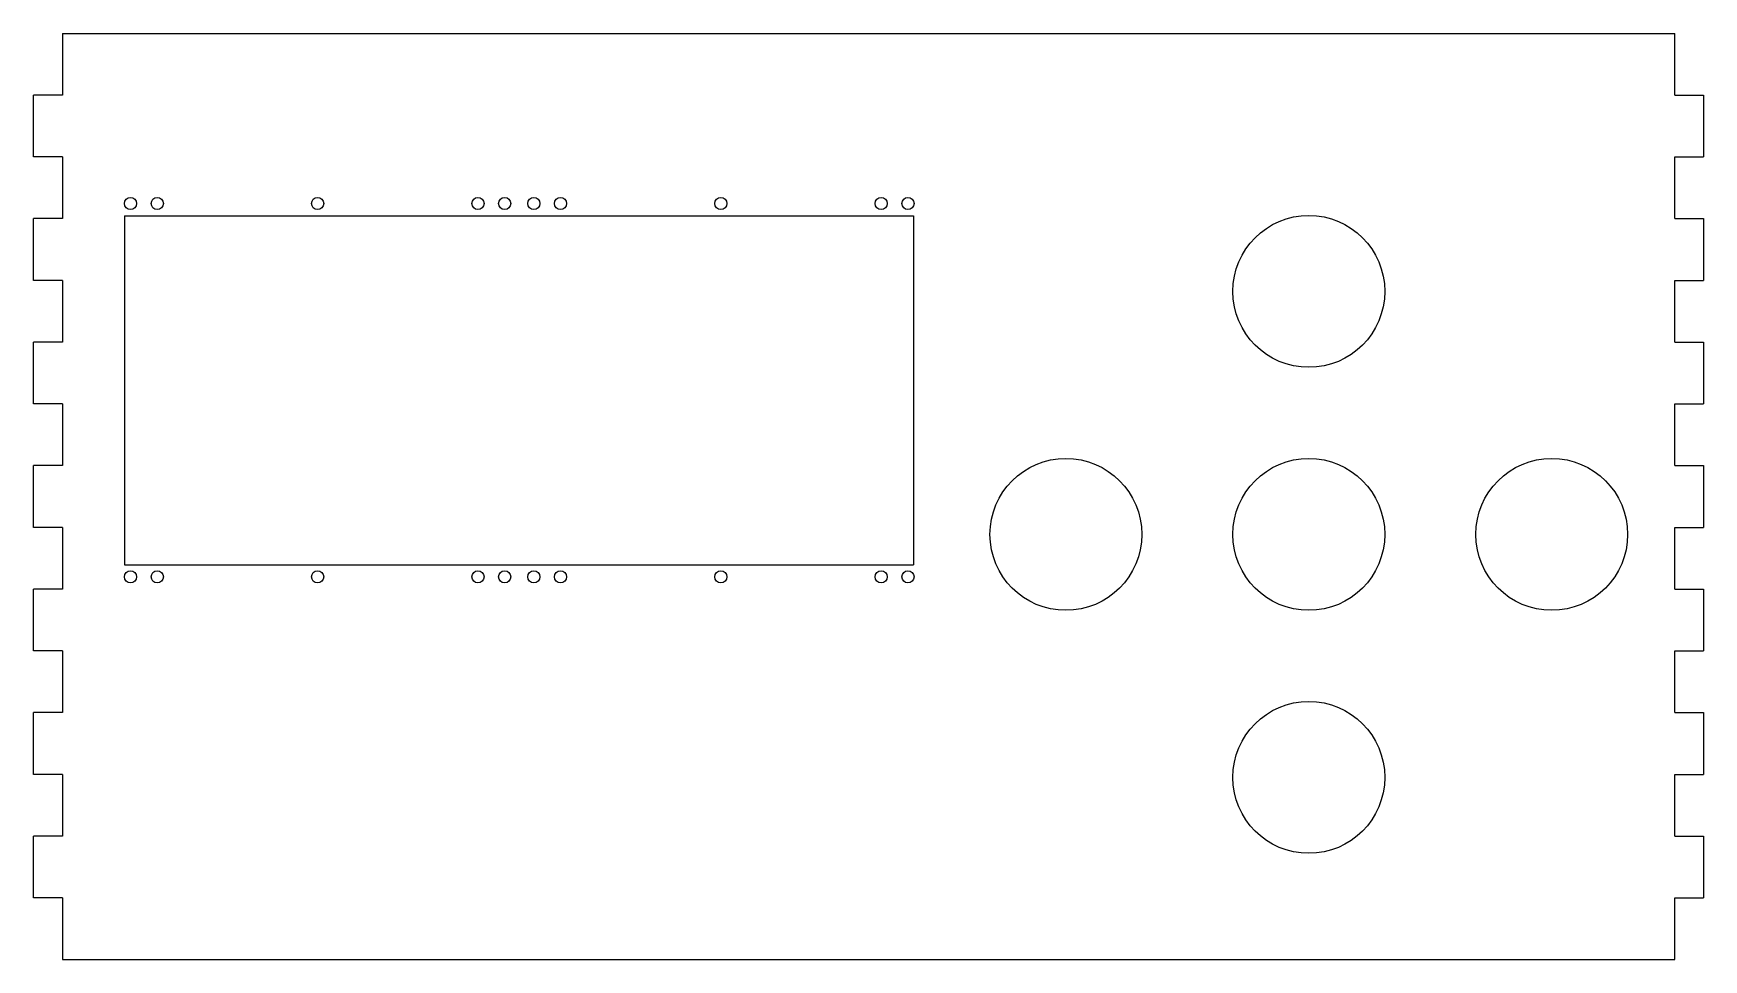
# Model space of a CAD drawing. Extents: x -23 to 252, y -287 to -134.
import ezdxf

# ---------------------------------------------------------------- set-up
doc = ezdxf.new("R2010")
doc.units = 0
doc.layers.add('VISIBLE', color=7, linetype='CONTINUOUS')

msp = doc.modelspace()

# ---------------------------------------------------------------- linework, layer by layer
at = {"layer": 'VISIBLE'}
for p, q in [((-17.82, -134.23), (247.65, -134.23)), ((-17.82, -134.23), (-17.82, -144.39)), ((247.65, -144.39), (247.65, -134.23)), ((-17.82, -144.39), (-22.59, -144.39)), ((-22.59, -154.55), (-22.59, -144.39)), ((247.65, -144.39), (252.41, -144.39)), ((252.41, -144.39), (252.41, -154.55)), ((-17.82, -154.55), (-22.59, -154.55)), ((-17.82, -154.55), (-17.82, -164.72)), ((247.65, -164.72), (247.65, -154.55)), ((247.65, -154.55), (252.41, -154.55)), ((-17.82, -164.72), (-22.59, -164.72)), ((-22.59, -174.88), (-22.59, -164.72)), ((-7.59, -164.23), (-7.59, -221.73)), ((-7.59, -164.23), (122.31, -164.23)), ((122.31, -164.23), (122.31, -221.73)), ((247.65, -164.72), (252.41, -164.72)), ((252.41, -164.72), (252.41, -174.88)), ((-17.82, -174.88), (-22.59, -174.88)), ((-17.82, -174.88), (-17.82, -185.05)), ((247.65, -185.05), (247.65, -174.88)), ((247.65, -174.88), (252.41, -174.88)), ((-17.82, -185.05), (-22.59, -185.05)), ((-22.59, -195.21), (-22.59, -185.05)), ((247.65, -185.05), (252.41, -185.05)), ((252.41, -185.05), (252.41, -195.21)), ((-17.82, -195.21), (-22.59, -195.21)), ((-17.82, -195.21), (-17.82, -205.37)), ((247.65, -205.37), (247.65, -195.21)), ((247.65, -195.21), (252.41, -195.21)), ((-17.82, -205.37), (-22.59, -205.37)), ((-22.59, -215.54), (-22.59, -205.37)), ((247.65, -205.37), (252.41, -205.37)), ((252.41, -205.37), (252.41, -215.54)), ((-17.82, -215.54), (-22.59, -215.54)), ((-17.82, -215.54), (-17.82, -225.7)), ((247.65, -225.7), (247.65, -215.54)), ((247.65, -215.54), (252.41, -215.54)), ((-7.59, -221.73), (122.31, -221.73)), ((-17.82, -225.7), (-22.59, -225.7)), ((-22.59, -235.87), (-22.59, -225.7)), ((247.65, -225.7), (252.41, -225.7)), ((252.41, -225.7), (252.41, -235.87)), ((-17.82, -235.87), (-22.59, -235.87)), ((-17.82, -235.87), (-17.82, -246.03)), ((247.65, -246.03), (247.65, -235.87)), ((247.65, -235.87), (252.41, -235.87)), ((-17.82, -246.03), (-22.59, -246.03)), ((-22.59, -256.19), (-22.59, -246.03)), ((247.65, -246.03), (252.41, -246.03)), ((252.41, -246.03), (252.41, -256.19)), ((-17.82, -256.19), (-22.59, -256.19)), ((-17.82, -256.19), (-17.82, -266.36)), ((247.65, -266.36), (247.65, -256.19)), ((247.65, -256.19), (252.41, -256.19)), ((-17.82, -266.36), (-22.59, -266.36)), ((-22.59, -276.52), (-22.59, -266.36)), ((247.65, -266.36), (252.41, -266.36)), ((252.41, -266.36), (252.41, -276.52)), ((-17.82, -276.52), (-22.59, -276.52)), ((-17.82, -276.52), (-17.82, -286.69)), ((247.65, -286.69), (247.65, -276.52)), ((247.65, -276.52), (252.41, -276.52)), ((-17.82, -286.69), (247.65, -286.69))]:
    msp.add_line(p, q, dxfattribs=at)
for centre, radius in [((-6.59, -162.23), 1), ((-2.19, -162.23), 1), ((24.21, -162.23), 1), ((50.61, -162.23), 1), ((55.01, -162.23), 1), ((59.81, -162.23), 1), ((64.21, -162.23), 1), ((90.61, -162.23), 1), ((117.01, -162.23), 1), ((121.41, -162.23), 1), ((187.41, -176.69), 12.5), ((147.41, -216.69), 12.5), ((187.41, -216.69), 12.5), ((227.41, -216.69), 12.5), ((-6.59, -223.67), 1), ((-2.19, -223.67), 1), ((24.21, -223.67), 1), ((50.61, -223.67), 1), ((55.01, -223.67), 1), ((59.81, -223.67), 1), ((64.21, -223.67), 1), ((90.61, -223.67), 1), ((117.01, -223.67), 1), ((121.41, -223.67), 1), ((187.41, -256.69), 12.5)]:
    msp.add_circle(centre, radius, dxfattribs=at)

doc.saveas('drawing.dxf')
